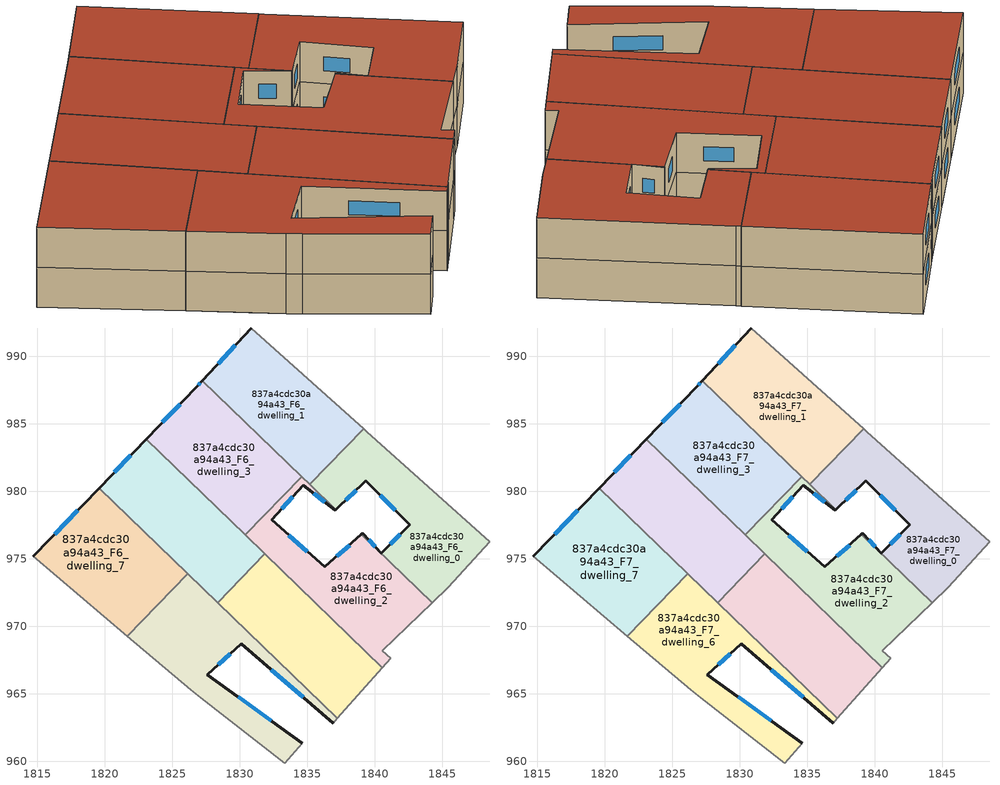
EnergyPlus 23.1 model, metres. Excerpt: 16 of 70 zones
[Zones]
837a4cdc30a94a43_F6_dwelling_0
 floor to 837a4cdc30a94a43_F5_dwelling_0 (EU_floor_Construction): 1848.51,976.26 1845.41,972.87 1844.58,972.07 1840.66,975.58 1842.56,977.51 1839.33,980.76 1837.18,978.7 1835.18,980.5 1839.15,984.61 1839.4,984.38 z18
 floor to 837a4cdc30a94a43_F5_dwelling_2 (EU_floor_Construction): 1837.18,978.7 1837.1,978.63 1835.18,980.48 z18; 1840.66,975.58 1844.58,972.07 1844.23,971.73 1839,976.79 1839.08,976.86 1840.46,975.38 z18
 wall outside (EU_wall_Construction): 1837.1,978.63 1839.33,980.76 1842.56,977.51 1840.46,975.38 1839.08,976.86 1839,976.79 z18:21
 wall adiabatic (EU_wall_Construction): 1844.23,971.73 1845.41,972.87 1848.51,976.26 1839.4,984.38 1839.15,984.61 z18:21
 wall to 837a4cdc30a94a43_F6_dwelling_2 (EU_wall_Construction): 1839,976.79 1844.23,971.73 / 1835.17,980.49 1837.1,978.63 z18:21
 wall to 837a4cdc30a94a43_F6_dwelling_1 (EU_wall_Construction): 1839.15,984.61 1835.17,980.49 z18:21
 window (EU_Window_Construction): 1840.01,975.86 1839.53,976.38 / 1841.88,976.82 1841.14,976.08 / 1840.38,979.71 1841.51,978.57 / 1837.82,979.32 1838.61,980.07 z18.98:20.02
837a4cdc30a94a43_F6_dwelling_1
 floor to 837a4cdc30a94a43_F5_dwelling_1 (EU_floor_Construction): 1838.77,984.95 1834.96,980.7 1827.22,988.18 1830.84,992.08 z18
 floor to 837a4cdc30a94a43_F5_dwelling_0 (EU_floor_Construction): 1839.15,984.61 1835.18,980.5 1835.08,980.58 1834.96,980.7 1838.77,984.95 z18
 wall outside (EU_wall_Construction): 1830.84,992.08 1827.22,988.18 z18:21
 wall adiabatic (EU_wall_Construction): 1839.15,984.61 1830.84,992.08 z18:21
 wall to 837a4cdc30a94a43_F6_dwelling_3 (EU_wall_Construction): 1827.22,988.18 1834.57,981.08 z18:21
 wall to 837a4cdc30a94a43_F6_dwelling_2 (EU_wall_Construction): 1834.57,981.08 1835.17,980.49 z18:21
 window (EU_Window_Construction): 1829.66,990.81 1828.4,989.45 z18.98:20.02
837a4cdc30a94a43_F6_dwelling_2
 floor outside (EU_floor_Construction): 1835.09,980.57 1834.55,981.06 1834.57,981.08 z18
 floor to 837a4cdc30a94a43_F5_dwelling_2 (EU_floor_Construction): 1839,976.79 1844.23,971.73 1840.54,968.17 1841.17,967.61 1840.86,967.27 1831.81,975.37 1830.41,976.73 1831.01,977.4 1834.55,981.06 1835.09,980.57 1837.1,978.63 1837.06,978.59 1834.69,980.42 1832.34,977.87 1836.28,974.38 z18
 floor to 837a4cdc30a94a43_F5_dwelling_3 (EU_floor_Construction): 1831.01,977.4 1830.41,976.73 1830.38,976.75 z18
 floor adiabatic (EU_floor_Construction): 1841.17,967.61 1840.55,966.92 1831.81,975.37 1840.86,967.27 z18
 wall outside (EU_wall_Construction): 1839,976.79 1836.28,974.38 1832.34,977.87 1834.69,980.42 1837.06,978.59 1837.1,978.63 z18:21
 wall adiabatic (EU_wall_Construction): 1840.55,966.92 1841.17,967.61 1840.54,968.17 1844.23,971.73 z18:21
 wall to 837a4cdc30a94a43_F6_dwelling_3 (EU_wall_Construction): 1834.57,981.08 1830.38,976.75 z18:21
 wall to 837a4cdc30a94a43_F6_dwelling_4 (EU_wall_Construction): 1831.84,975.35 1840.55,966.92 z18:21
 wall to 837a4cdc30a94a43_F6_dwelling_5 (EU_wall_Construction): 1830.38,976.75 1831.84,975.35 z18:21
 window (EU_Window_Construction): 1835.46,979.83 1836.29,979.19 / 1833.11,978.7 1833.93,979.59 / 1835,975.52 1833.62,976.74 / 1838.12,976.01 1837.17,975.17 z18.98:20.02
837a4cdc30a94a43_F6_dwelling_3
 floor to 837a4cdc30a94a43_F5_dwelling_3 (EU_floor_Construction): 1834.4,981.19 1831.01,977.4 1830.38,976.75 1823.05,983.84 1826.77,987.69 1826.94,987.87 z18
 floor to 837a4cdc30a94a43_F5_dwelling_1 (EU_floor_Construction): 1834.56,981.07 1834.55,981.06 1826.94,987.87 1827.22,988.18 z18
 floor to 837a4cdc30a94a43_F5_dwelling_2 (EU_floor_Construction): 1834.55,981.06 1831.01,977.4 1834.4,981.19 z18
 wall outside (EU_wall_Construction): 1827.22,988.18 1826.77,987.69 1823.05,983.84 z18:21
 wall to 837a4cdc30a94a43_F6_dwelling_5 (EU_wall_Construction): 1823.05,983.84 1830.38,976.75 z18:21
 window (EU_Window_Construction): 1825.56,986.44 1824.26,985.1 / 1827.08,988.02 1826.92,987.85 z18.98:20.02
837a4cdc30a94a43_F6_dwelling_4
 floor to 837a4cdc30a94a43_F5_dwelling_5 (EU_floor_Construction): 1829.92,973.36 1828.41,971.68 1828.37,971.71 1828.35,971.74 z18
 floor adiabatic (EU_floor_Construction): 1840.55,966.92 1837.51,963.52 1837.2,963.17 1828.35,971.74 1828.37,971.71 1828.41,971.68 1829.92,973.36 1831.84,975.35 z18
 wall adiabatic (EU_wall_Construction): 1837.2,963.17 1837.51,963.52 1840.55,966.92 z18:21
 wall to 837a4cdc30a94a43_F6_dwelling_5 (EU_wall_Construction): 1831.84,975.35 1828.35,971.74 z18:21
 wall to 837a4cdc30a94a43_F6_dwelling_6 (EU_wall_Construction): 1828.35,971.74 1837.2,963.17 z18:21
837a4cdc30a94a43_F6_dwelling_5
 floor to 837a4cdc30a94a43_F5_dwelling_5 (EU_floor_Construction): 1831.76,975.42 1829.92,973.36 1828.35,971.74 1819.56,980.23 1822.73,983.51 z18
 floor to 837a4cdc30a94a43_F5_dwelling_2 (EU_floor_Construction): 1831.8,975.38 1830.36,976.67 1830.41,976.73 z18
 floor to 837a4cdc30a94a43_F5_dwelling_3 (EU_floor_Construction): 1830.41,976.73 1830.36,976.67 1822.73,983.51 1823.05,983.84 z18
 floor to 837a4cdc30a94a43_F5_dwelling_4 (EU_floor_Construction): 1831.81,975.38 1831.84,975.35 1829.92,973.36 1831.76,975.42 z18
 wall outside (EU_wall_Construction): 1823.05,983.84 1819.56,980.23 z18:21
 wall to 837a4cdc30a94a43_F6_dwelling_7 (EU_wall_Construction): 1819.56,980.23 1826.12,973.88 z18:21
 wall to 837a4cdc30a94a43_F6_dwelling_6 (EU_wall_Construction): 1826.13,973.88 1828.35,971.74 z18:21
 window (EU_Window_Construction): 1821.92,982.67 1820.7,981.4 z18.98:20.02
837a4cdc30a94a43_F6_dwelling_6
 floor to 837a4cdc30a94a43_F5_dwelling_6 (EU_floor_Construction): 1830.11,968.69 1827.58,966.41 1834.61,961.33 1833.31,959.86 1827.11,964.7 1826.35,965.29 1824.58,966.79 1828.7,971.39 1837.2,963.17 1836.9,962.82 z18
 floor to 837a4cdc30a94a43_F5_dwelling_5 (EU_floor_Construction): 1828.37,971.71 1826.04,973.8 1826.12,973.88 z18
 floor to 837a4cdc30a94a43_F5_dwelling_7 (EU_floor_Construction): 1828.37,971.71 1828.7,971.39 1824.58,966.79 1821.66,969.27 1826.04,973.8 z18
 wall outside (EU_wall_Construction): 1834.61,961.33 1827.58,966.41 1830.11,968.69 1836.9,962.82 z18:21
 wall adiabatic (EU_wall_Construction): 1836.9,962.82 1837.2,963.17 / 1821.66,969.27 1826.35,965.29 1827.11,964.7 1833.31,959.86 1834.61,961.33 z18:21
 wall to 837a4cdc30a94a43_F6_dwelling_7 (EU_wall_Construction): 1826.12,973.88 1821.66,969.27 z18:21
 window (EU_Window_Construction): 1832.32,966.78 1834.69,964.73 / 1828.4,967.16 1829.29,967.95 / 1832.32,962.99 1829.87,964.76 z18.98:20.02
837a4cdc30a94a43_F6_dwelling_7
 floor to 837a4cdc30a94a43_F5_dwelling_7 (EU_floor_Construction): 1826.04,973.8 1821.66,969.27 1819.61,971 1823.86,975.75 z18
 floor to 837a4cdc30a94a43_F5_dwelling_8 (EU_floor_Construction): 1823.86,975.75 1819.61,971 1814.68,975.17 1819.24,979.89 z18
 floor to 837a4cdc30a94a43_F5_dwelling_5 (EU_floor_Construction): 1826.12,973.88 1826.04,973.8 1819.24,979.89 1819.56,980.23 z18
 wall outside (EU_wall_Construction): 1819.56,980.23 1814.68,975.17 z18:21
 wall adiabatic (EU_wall_Construction): 1814.68,975.17 1821.66,969.27 z18:21
 window (EU_Window_Construction): 1817.98,978.59 1816.27,976.82 z18.98:20.02
837a4cdc30a94a43_F7_dwelling_0
 floor to 837a4cdc30a94a43_F6_dwelling_0 (EU_floor_Construction): 1848.51,976.26 1845.41,972.87 1844.23,971.73 1839,976.79 1839.08,976.86 1840.46,975.38 1842.56,977.51 1839.33,980.76 1837.1,978.63 1835.17,980.49 1839.15,984.61 1839.4,984.38 z21
 wall outside (EU_wall_Construction): 1837.1,978.63 1839.33,980.76 1842.56,977.51 1840.46,975.38 1839.08,976.86 1839,976.79 z21:24
 wall adiabatic (EU_wall_Construction): 1844.23,971.73 1845.41,972.87 1848.51,976.26 1839.4,984.38 1839.15,984.61 z21:24
 wall to 837a4cdc30a94a43_F7_dwelling_2 (EU_wall_Construction): 1839,976.79 1844.23,971.73 / 1835.17,980.49 1837.1,978.63 z21:24
 wall to 837a4cdc30a94a43_F7_dwelling_1 (EU_wall_Construction): 1839.15,984.61 1835.17,980.49 z21:24
 window (EU_Window_Construction): 1840.01,975.86 1839.53,976.38 / 1841.88,976.82 1841.14,976.08 / 1840.38,979.71 1841.51,978.57 / 1837.82,979.32 1838.61,980.07 z21.98:23.02
 roof outside (EU_roof_Construction): 1845.41,972.87 1848.51,976.26 1839.4,984.38 1839.15,984.61 1835.17,980.49 1837.1,978.63 1839.33,980.76 1842.56,977.51 1840.46,975.38 1839.08,976.86 1839,976.79 1844.23,971.73 z24
837a4cdc30a94a43_F7_dwelling_1
 floor to 837a4cdc30a94a43_F6_dwelling_1 (EU_floor_Construction): 1839.15,984.61 1835.17,980.49 1827.22,988.18 1830.84,992.08 z21
 wall outside (EU_wall_Construction): 1830.84,992.08 1827.22,988.18 z21:24
 wall adiabatic (EU_wall_Construction): 1839.15,984.61 1830.84,992.08 z21:24
 wall to 837a4cdc30a94a43_F7_dwelling_3 (EU_wall_Construction): 1827.22,988.18 1834.57,981.08 z21:24
 wall to 837a4cdc30a94a43_F7_dwelling_2 (EU_wall_Construction): 1834.57,981.08 1835.17,980.49 z21:24
 window (EU_Window_Construction): 1829.66,990.81 1828.4,989.45 z21.98:23.02
 roof outside (EU_roof_Construction): 1835.17,980.49 1839.15,984.61 1830.84,992.08 1827.22,988.18 z24
837a4cdc30a94a43_F7_dwelling_2
 floor to 837a4cdc30a94a43_F6_dwelling_2 (EU_floor_Construction): 1839,976.79 1844.23,971.73 1840.54,968.17 1841.17,967.61 1840.55,966.92 1830.38,976.75 1834.57,981.08 1837.1,978.63 1837.06,978.59 1834.69,980.42 1832.34,977.87 1836.28,974.38 z21
 wall outside (EU_wall_Construction): 1839,976.79 1836.28,974.38 1832.34,977.87 1834.69,980.42 1837.06,978.59 1837.1,978.63 z21:24
 wall adiabatic (EU_wall_Construction): 1840.55,966.92 1841.17,967.61 1840.54,968.17 1844.23,971.73 z21:24
 wall to 837a4cdc30a94a43_F7_dwelling_3 (EU_wall_Construction): 1834.57,981.08 1830.38,976.75 z21:24
 wall to 837a4cdc30a94a43_F7_dwelling_4 (EU_wall_Construction): 1831.84,975.35 1840.55,966.92 z21:24
 wall to 837a4cdc30a94a43_F7_dwelling_5 (EU_wall_Construction): 1830.38,976.75 1831.84,975.35 z21:24
 window (EU_Window_Construction): 1835.46,979.83 1836.29,979.19 / 1833.11,978.7 1833.93,979.59 / 1835,975.52 1833.62,976.74 / 1838.12,976.01 1837.17,975.17 z21.98:23.02
 roof outside (EU_roof_Construction): 1841.17,967.61 1840.54,968.17 1844.23,971.73 1839,976.79 1836.28,974.38 1832.34,977.87 1834.69,980.42 1837.06,978.59 1837.1,978.63 1834.57,981.08 1830.38,976.75 1840.55,966.92 z24
837a4cdc30a94a43_F7_dwelling_3
 floor to 837a4cdc30a94a43_F6_dwelling_3 (EU_floor_Construction): 1834.57,981.08 1830.38,976.75 1823.05,983.84 1826.77,987.69 1827.22,988.18 z21
 wall outside (EU_wall_Construction): 1827.22,988.18 1826.77,987.69 1823.05,983.84 z21:24
 wall to 837a4cdc30a94a43_F7_dwelling_5 (EU_wall_Construction): 1823.05,983.84 1830.38,976.75 z21:24
 window (EU_Window_Construction): 1825.56,986.44 1824.26,985.1 / 1827.08,988.02 1826.92,987.85 z21.98:23.02
 roof outside (EU_roof_Construction): 1830.38,976.75 1834.57,981.08 1827.22,988.18 1826.77,987.69 1823.05,983.84 z24
837a4cdc30a94a43_F7_dwelling_4
 floor to 837a4cdc30a94a43_F6_dwelling_4 (EU_floor_Construction): 1840.55,966.92 1837.51,963.52 1837.2,963.17 1828.35,971.74 1831.84,975.35 z21
 wall adiabatic (EU_wall_Construction): 1837.2,963.17 1837.51,963.52 1840.55,966.92 z21:24
 wall to 837a4cdc30a94a43_F7_dwelling_5 (EU_wall_Construction): 1831.84,975.35 1828.35,971.74 z21:24
 wall to 837a4cdc30a94a43_F7_dwelling_6 (EU_wall_Construction): 1828.35,971.74 1837.2,963.17 z21:24
 roof outside (EU_roof_Construction): 1837.51,963.52 1840.55,966.92 1831.84,975.35 1828.35,971.74 1837.2,963.17 z24
837a4cdc30a94a43_F7_dwelling_5
 floor to 837a4cdc30a94a43_F6_dwelling_5 (EU_floor_Construction): 1831.84,975.35 1828.35,971.74 1819.56,980.23 1823.05,983.84 z21
 wall outside (EU_wall_Construction): 1823.05,983.84 1819.56,980.23 z21:24
 wall to 837a4cdc30a94a43_F7_dwelling_7 (EU_wall_Construction): 1819.56,980.23 1826.12,973.88 z21:24
 wall to 837a4cdc30a94a43_F7_dwelling_6 (EU_wall_Construction): 1826.13,973.88 1828.35,971.74 z21:24
 window (EU_Window_Construction): 1821.92,982.67 1820.7,981.4 z21.98:23.02
 roof outside (EU_roof_Construction): 1828.35,971.74 1831.84,975.35 1823.05,983.84 1819.56,980.23 z24
837a4cdc30a94a43_F7_dwelling_6
 floor to 837a4cdc30a94a43_F6_dwelling_6 (EU_floor_Construction): 1830.11,968.69 1827.58,966.41 1834.61,961.33 1833.31,959.86 1827.11,964.7 1826.35,965.29 1821.66,969.27 1826.12,973.88 1837.2,963.17 1836.9,962.82 z21
 wall outside (EU_wall_Construction): 1834.61,961.33 1827.58,966.41 1830.11,968.69 1836.9,962.82 z21:24
 wall adiabatic (EU_wall_Construction): 1836.9,962.82 1837.2,963.17 / 1821.66,969.27 1826.35,965.29 1827.11,964.7 1833.31,959.86 1834.61,961.33 z21:24
 wall to 837a4cdc30a94a43_F7_dwelling_7 (EU_wall_Construction): 1826.12,973.88 1821.66,969.27 z21:24
 window (EU_Window_Construction): 1832.32,966.78 1834.69,964.73 / 1828.4,967.16 1829.29,967.95 / 1832.32,962.99 1829.87,964.76 z21.98:23.02
 roof outside (EU_roof_Construction): 1836.9,962.82 1837.2,963.17 1826.12,973.88 1821.66,969.27 1826.35,965.29 1827.11,964.7 1833.31,959.86 1834.61,961.33 1827.58,966.41 1830.11,968.69 z24
837a4cdc30a94a43_F7_dwelling_7
 floor to 837a4cdc30a94a43_F6_dwelling_7 (EU_floor_Construction): 1826.12,973.88 1821.66,969.27 1814.68,975.17 1819.56,980.23 z21
 wall outside (EU_wall_Construction): 1819.56,980.23 1814.68,975.17 z21:24
 wall adiabatic (EU_wall_Construction): 1814.68,975.17 1821.66,969.27 z21:24
 window (EU_Window_Construction): 1817.98,978.59 1816.27,976.82 z21.98:23.02
 roof outside (EU_roof_Construction): 1821.66,969.27 1826.12,973.88 1819.56,980.23 1814.68,975.17 z24
[Building]
EU S2 Campaign: North Axis=0; Terrain=City; Solar Distribution=FullExterior
[Site:Location]
Bologna: Latitude=44.5; Longitude=11.25; Time Zone=1; Elevation=37
[SizingPeriod:WeatherFileDays]
AnnualSizingPeriod: Begin Month=1; Begin Day of Month=1; End Month=12; End Day of Month=31; Day of Week for Start Day=Monday; Use Weather File Daylight Saving Period=No; Use Weather File Rain and Snow Indicators=No
[MATERIAL]
EU_InternalMass_Material: Roughness=MediumRough; Thickness=0.1; Conductivity=1; Density=1800; Specific Heat=900; Thermal Absorptance=0.9; Solar Absorptance=0.7; Visible Absorptance=0.7
[MATERIAL:NOMASS] Roughness=MediumRough; Thermal Absorptance=0.9; Solar Absorptance=0.7; Visible Absorptance=0.7
Name | Thermal Resistance
EU_wall_NoMass | 0.905828
EU_roof_NoMass | 0.37593
EU_floor_NoMass | 0.67114
[WINDOWMATERIAL:SIMPLEGLAZINGSYSTEM]
EU_Window_SimpleGlazing: UFactor=4.52486; Solar Heat Gain Coefficient=0.85; Visible Transmittance=0.85
[CONSTRUCTION]
EU_wall_Construction: EU_wall_NoMass
EU_roof_Construction: EU_roof_NoMass
EU_floor_Construction: EU_floor_NoMass
EU_Window_Construction: EU_Window_SimpleGlazing
EU_InternalMass_Construction: EU_InternalMass_Material
[ZONE] Type=1; Multiplier=1; Ceiling Height=autocalculate; Floor Area=autocalculate; Part of Total Floor Area=Yes
Name | Volume
837a4cdc30a94a43_F6_dwelling_0; 837a4cdc30a94a43_F7_dwelling_0 | 184.148
837a4cdc30a94a43_F6_dwelling_1; 837a4cdc30a94a43_F7_dwelling_1 | 184.162
837a4cdc30a94a43_F6_dwelling_2; 837a4cdc30a94a43_F7_dwelling_2 | 184.113
837a4cdc30a94a43_F6_dwelling_3; 837a4cdc30a94a43_F7_dwelling_3 | 184.126
837a4cdc30a94a43_F6_dwelling_4; 837a4cdc30a94a43_F7_dwelling_4 | 184.147
837a4cdc30a94a43_F6_dwelling_5; 837a4cdc30a94a43_F7_dwelling_5 | 184.159
837a4cdc30a94a43_F6_dwelling_6; 837a4cdc30a94a43_F7_dwelling_6 | 184.149
837a4cdc30a94a43_F6_dwelling_7; 837a4cdc30a94a43_F7_dwelling_7 | 184.132
[INTERNALMASS] Construction=EU_InternalMass_Construction
Name | Zone or ZoneList | Surface Area
837a4cdc30a94a43_F6_dwelling_0_EU_InternalMass | 837a4cdc30a94a43_F6_dwelling_0 | 61.3831
837a4cdc30a94a43_F6_dwelling_1_EU_InternalMass | 837a4cdc30a94a43_F6_dwelling_1 | 61.3873
837a4cdc30a94a43_F6_dwelling_2_EU_InternalMass | 837a4cdc30a94a43_F6_dwelling_2 | 61.3706
837a4cdc30a94a43_F6_dwelling_3_EU_InternalMass | 837a4cdc30a94a43_F6_dwelling_3 | 61.3762
837a4cdc30a94a43_F6_dwelling_4_EU_InternalMass | 837a4cdc30a94a43_F6_dwelling_4 | 61.3821
837a4cdc30a94a43_F6_dwelling_5_EU_InternalMass | 837a4cdc30a94a43_F6_dwelling_5 | 61.3867
837a4cdc30a94a43_F6_dwelling_6_EU_InternalMass | 837a4cdc30a94a43_F6_dwelling_6 | 61.3831
837a4cdc30a94a43_F6_dwelling_7_EU_InternalMass | 837a4cdc30a94a43_F6_dwelling_7 | 61.3786
837a4cdc30a94a43_F7_dwelling_0_EU_InternalMass | 837a4cdc30a94a43_F7_dwelling_0 | 61.3831
837a4cdc30a94a43_F7_dwelling_1_EU_InternalMass | 837a4cdc30a94a43_F7_dwelling_1 | 61.3873
837a4cdc30a94a43_F7_dwelling_2_EU_InternalMass | 837a4cdc30a94a43_F7_dwelling_2 | 61.3706
837a4cdc30a94a43_F7_dwelling_3_EU_InternalMass | 837a4cdc30a94a43_F7_dwelling_3 | 61.3762
837a4cdc30a94a43_F7_dwelling_4_EU_InternalMass | 837a4cdc30a94a43_F7_dwelling_4 | 61.3821
837a4cdc30a94a43_F7_dwelling_5_EU_InternalMass | 837a4cdc30a94a43_F7_dwelling_5 | 61.3867
837a4cdc30a94a43_F7_dwelling_6_EU_InternalMass | 837a4cdc30a94a43_F7_dwelling_6 | 61.3831
837a4cdc30a94a43_F7_dwelling_7_EU_InternalMass | 837a4cdc30a94a43_F7_dwelling_7 | 61.3786
[OTHEREQUIPMENT] Fuel Type=Electricity; Design Level Calculation Method=Watts/Area; Power per Zone Floor Area=1; Fraction Latent=0; Fraction Radiant=0; Fraction Lost=0; Carbon Dioxide Generation Rate=0; EndUse Subcategory=EU_Step8_InternalGains
Name | Zone or ZoneList or Space or SpaceList | Schedule
EU_Step8_InternalGain_837a4cdc30a94a43_F6_dwelling_0_f000 | 837a4cdc30a94a43_F6_dwelling_0 | EU_Step8_GainSchedule_837a4cdc30a94a43_F6_dwelling_0_f000
EU_Step8_InternalGain_837a4cdc30a94a43_F6_dwelling_1_f000 | 837a4cdc30a94a43_F6_dwelling_1 | EU_Step8_GainSchedule_837a4cdc30a94a43_F6_dwelling_1_f000
EU_Step8_InternalGain_837a4cdc30a94a43_F6_dwelling_2_f000 | 837a4cdc30a94a43_F6_dwelling_2 | EU_Step8_GainSchedule_837a4cdc30a94a43_F6_dwelling_2_f000
EU_Step8_InternalGain_837a4cdc30a94a43_F6_dwelling_3_f000 | 837a4cdc30a94a43_F6_dwelling_3 | EU_Step8_GainSchedule_837a4cdc30a94a43_F6_dwelling_3_f000
EU_Step8_InternalGain_837a4cdc30a94a43_F6_dwelling_4_f000 | 837a4cdc30a94a43_F6_dwelling_4 | EU_Step8_GainSchedule_837a4cdc30a94a43_F6_dwelling_4_f000
EU_Step8_InternalGain_837a4cdc30a94a43_F6_dwelling_5_f000 | 837a4cdc30a94a43_F6_dwelling_5 | EU_Step8_GainSchedule_837a4cdc30a94a43_F6_dwelling_5_f000
EU_Step8_InternalGain_837a4cdc30a94a43_F6_dwelling_6_f000 | 837a4cdc30a94a43_F6_dwelling_6 | EU_Step8_GainSchedule_837a4cdc30a94a43_F6_dwelling_6_f000
EU_Step8_InternalGain_837a4cdc30a94a43_F6_dwelling_7_f000 | 837a4cdc30a94a43_F6_dwelling_7 | EU_Step8_GainSchedule_837a4cdc30a94a43_F6_dwelling_7_f000
EU_Step8_InternalGain_837a4cdc30a94a43_F7_dwelling_0_f000 | 837a4cdc30a94a43_F7_dwelling_0 | EU_Step8_GainSchedule_837a4cdc30a94a43_F7_dwelling_0_f000
EU_Step8_InternalGain_837a4cdc30a94a43_F7_dwelling_1_f000 | 837a4cdc30a94a43_F7_dwelling_1 | EU_Step8_GainSchedule_837a4cdc30a94a43_F7_dwelling_1_f000
EU_Step8_InternalGain_837a4cdc30a94a43_F7_dwelling_2_f000 | 837a4cdc30a94a43_F7_dwelling_2 | EU_Step8_GainSchedule_837a4cdc30a94a43_F7_dwelling_2_f000
EU_Step8_InternalGain_837a4cdc30a94a43_F7_dwelling_3_f000 | 837a4cdc30a94a43_F7_dwelling_3 | EU_Step8_GainSchedule_837a4cdc30a94a43_F7_dwelling_3_f000
EU_Step8_InternalGain_837a4cdc30a94a43_F7_dwelling_4_f000 | 837a4cdc30a94a43_F7_dwelling_4 | EU_Step8_GainSchedule_837a4cdc30a94a43_F7_dwelling_4_f000
EU_Step8_InternalGain_837a4cdc30a94a43_F7_dwelling_5_f000 | 837a4cdc30a94a43_F7_dwelling_5 | EU_Step8_GainSchedule_837a4cdc30a94a43_F7_dwelling_5_f000
EU_Step8_InternalGain_837a4cdc30a94a43_F7_dwelling_6_f000 | 837a4cdc30a94a43_F7_dwelling_6 | EU_Step8_GainSchedule_837a4cdc30a94a43_F7_dwelling_6_f000
EU_Step8_InternalGain_837a4cdc30a94a43_F7_dwelling_7_f000 | 837a4cdc30a94a43_F7_dwelling_7 | EU_Step8_GainSchedule_837a4cdc30a94a43_F7_dwelling_7_f000
[ZONEVENTILATION:DESIGNFLOWRATE] Schedule=EU_AlwaysOn; Design Flow Rate Calculation Method=AirChanges/Hour; Air Changes per Hour=0.73129; Ventilation Type=Natural; Fan Pressure Rise=0; Fan Total Efficiency=1; Constant Term Coefficient=1; Temperature Term Coefficient=0; Velocity Term Coefficient=0; Velocity Squared Term Coefficient=0; Minimum Indoor Temperature=-100; Maximum Indoor Temperature=100; Delta Temperature=-100; Minimum Outdoor Temperature=-100; Maximum Outdoor Temperature=100; Maximum Wind Speed=40
Name | Zone or ZoneList or Space or SpaceList
EU_ConstantAir_837a4cdc30a94a43_F6_dwelling_0 | 837a4cdc30a94a43_F6_dwelling_0
EU_ConstantAir_837a4cdc30a94a43_F6_dwelling_1 | 837a4cdc30a94a43_F6_dwelling_1
EU_ConstantAir_837a4cdc30a94a43_F6_dwelling_2 | 837a4cdc30a94a43_F6_dwelling_2
EU_ConstantAir_837a4cdc30a94a43_F6_dwelling_3 | 837a4cdc30a94a43_F6_dwelling_3
EU_ConstantAir_837a4cdc30a94a43_F6_dwelling_4 | 837a4cdc30a94a43_F6_dwelling_4
EU_ConstantAir_837a4cdc30a94a43_F6_dwelling_5 | 837a4cdc30a94a43_F6_dwelling_5
EU_ConstantAir_837a4cdc30a94a43_F6_dwelling_6 | 837a4cdc30a94a43_F6_dwelling_6
EU_ConstantAir_837a4cdc30a94a43_F6_dwelling_7 | 837a4cdc30a94a43_F6_dwelling_7
EU_ConstantAir_837a4cdc30a94a43_F7_dwelling_0 | 837a4cdc30a94a43_F7_dwelling_0
EU_ConstantAir_837a4cdc30a94a43_F7_dwelling_1 | 837a4cdc30a94a43_F7_dwelling_1
EU_ConstantAir_837a4cdc30a94a43_F7_dwelling_2 | 837a4cdc30a94a43_F7_dwelling_2
EU_ConstantAir_837a4cdc30a94a43_F7_dwelling_3 | 837a4cdc30a94a43_F7_dwelling_3
EU_ConstantAir_837a4cdc30a94a43_F7_dwelling_4 | 837a4cdc30a94a43_F7_dwelling_4
EU_ConstantAir_837a4cdc30a94a43_F7_dwelling_5 | 837a4cdc30a94a43_F7_dwelling_5
EU_ConstantAir_837a4cdc30a94a43_F7_dwelling_6 | 837a4cdc30a94a43_F7_dwelling_6
EU_ConstantAir_837a4cdc30a94a43_F7_dwelling_7 | 837a4cdc30a94a43_F7_dwelling_7
[HVACTEMPLATE:THERMOSTAT] Constant Heating Setpoint=20; Constant Cooling Setpoint=50
EU_HeatOnly_837a4cdc30a94a43_F5_dwelling_4; EU_HeatOnly_837a4cdc30a94a43_F5_dwelling_5; EU_HeatOnly_837a4cdc30a94a43_F5_dwelling_6; EU_HeatOnly_837a4cdc30a94a43_F5_dwelling_7; EU_HeatOnly_837a4cdc30a94a43_F5_dwelling_8; EU_HeatOnly_837a4cdc30a94a43_F6_dwelling_0; EU_HeatOnly_837a4cdc30a94a43_F6_dwelling_1; EU_HeatOnly_837a4cdc30a94a43_F6_dwelling_2; EU_HeatOnly_837a4cdc30a94a43_F6_dwelling_3; EU_HeatOnly_837a4cdc30a94a43_F6_dwelling_4; EU_HeatOnly_837a4cdc30a94a43_F6_dwelling_5; EU_HeatOnly_837a4cdc30a94a43_F6_dwelling_6; EU_HeatOnly_837a4cdc30a94a43_F6_dwelling_7; EU_HeatOnly_837a4cdc30a94a43_F7_dwelling_0; EU_HeatOnly_837a4cdc30a94a43_F7_dwelling_1; EU_HeatOnly_837a4cdc30a94a43_F7_dwelling_2; EU_HeatOnly_837a4cdc30a94a43_F7_dwelling_3; EU_HeatOnly_837a4cdc30a94a43_F7_dwelling_4; EU_HeatOnly_837a4cdc30a94a43_F7_dwelling_5; EU_HeatOnly_837a4cdc30a94a43_F7_dwelling_6; EU_HeatOnly_837a4cdc30a94a43_F7_dwelling_7
[HVACTEMPLATE:ZONE:IDEALLOADSAIRSYSTEM] System Availability Schedule=EU_AlwaysOn; Maximum Heating Supply Air Temperature=50; Minimum Cooling Supply Air Temperature=13; Maximum Heating Supply Air Humidity Ratio=0.0156; Minimum Cooling Supply Air Humidity Ratio=0.0077; Heating Limit=NoLimit; Cooling Limit=NoLimit; Heating Availability Schedule=EU_AlwaysOn; Cooling Availability Schedule=EU_CoolingOff; Dehumidification Control Type=ConstantSensibleHeatRatio; Cooling Sensible Heat Ratio=0.7; Dehumidification Setpoint=60; Humidification Control Type=None; Humidification Setpoint=30; Outdoor Air Method=None; Outdoor Air Flow Rate per Person=0.00944; Outdoor Air Flow Rate per Zone Floor Area=0; Outdoor Air Flow Rate per Zone=0; Demand Controlled Ventilation Type=None; Outdoor Air Economizer Type=NoEconomizer; Heat Recovery Type=None; Sensible Heat Recovery Effectiveness=0.7; Latent Heat Recovery Effectiveness=0.65
Name | Template Thermostat
837a4cdc30a94a43_F6_dwelling_0 | EU_HeatOnly_837a4cdc30a94a43_F6_dwelling_0
837a4cdc30a94a43_F6_dwelling_1 | EU_HeatOnly_837a4cdc30a94a43_F6_dwelling_1
837a4cdc30a94a43_F6_dwelling_2 | EU_HeatOnly_837a4cdc30a94a43_F6_dwelling_2
837a4cdc30a94a43_F6_dwelling_3 | EU_HeatOnly_837a4cdc30a94a43_F6_dwelling_3
837a4cdc30a94a43_F6_dwelling_4 | EU_HeatOnly_837a4cdc30a94a43_F6_dwelling_4
837a4cdc30a94a43_F6_dwelling_5 | EU_HeatOnly_837a4cdc30a94a43_F6_dwelling_5
837a4cdc30a94a43_F6_dwelling_6 | EU_HeatOnly_837a4cdc30a94a43_F6_dwelling_6
837a4cdc30a94a43_F6_dwelling_7 | EU_HeatOnly_837a4cdc30a94a43_F6_dwelling_7
837a4cdc30a94a43_F7_dwelling_0 | EU_HeatOnly_837a4cdc30a94a43_F7_dwelling_0
837a4cdc30a94a43_F7_dwelling_1 | EU_HeatOnly_837a4cdc30a94a43_F7_dwelling_1
837a4cdc30a94a43_F7_dwelling_2 | EU_HeatOnly_837a4cdc30a94a43_F7_dwelling_2
837a4cdc30a94a43_F7_dwelling_3 | EU_HeatOnly_837a4cdc30a94a43_F7_dwelling_3
837a4cdc30a94a43_F7_dwelling_4 | EU_HeatOnly_837a4cdc30a94a43_F7_dwelling_4
837a4cdc30a94a43_F7_dwelling_5 | EU_HeatOnly_837a4cdc30a94a43_F7_dwelling_5
837a4cdc30a94a43_F7_dwelling_6 | EU_HeatOnly_837a4cdc30a94a43_F7_dwelling_6
837a4cdc30a94a43_F7_dwelling_7 | EU_HeatOnly_837a4cdc30a94a43_F7_dwelling_7
[SIZING:ZONE] Zone Cooling Design Supply Air Temperature Input Method=SupplyAirTemperature; Zone Cooling Design Supply Air Temperature=13; Zone Heating Design Supply Air Temperature Input Method=SupplyAirTemperature; Zone Heating Design Supply Air Temperature=50; Zone Cooling Design Supply Air Humidity Ratio=0.008; Zone Heating Design Supply Air Humidity Ratio=0.008; Cooling Design Air Flow Method=DesignDay; Cooling Design Air Flow Rate=0; Cooling Minimum Air Flow per Zone Floor Area=0.000762; Cooling Minimum Air Flow=0; Cooling Minimum Air Flow Fraction=0.2; Heating Design Air Flow Method=DesignDay; Heating Design Air Flow Rate=0; Heating Maximum Air Flow per Zone Floor Area=0.002032; Heating Maximum Air Flow=0.141576; Heating Maximum Air Flow Fraction=0.3; Account for Dedicated Outdoor Air System=No; Dedicated Outdoor Air System Control Strategy=NeutralSupplyAir; Dedicated Outdoor Air Low Setpoint Temperature for Design=autosize; Dedicated Outdoor Air High Setpoint Temperature for Design=autosize; Zone Load Sizing Method=Sensible Load Only No Latent Load; Zone Latent Cooling Design Supply Air Humidity Ratio Input Method=HumidityRatioDifference; Zone Cooling Design Supply Air Humidity Ratio Difference=0.005; Zone Latent Heating Design Supply Air Humidity Ratio Input Method=HumidityRatioDifference; Zone Humidification Design Supply Air Humidity Ratio Difference=0.005
837a4cdc30a94a43_F6_dwelling_0; 837a4cdc30a94a43_F6_dwelling_1; 837a4cdc30a94a43_F6_dwelling_2; 837a4cdc30a94a43_F6_dwelling_3; 837a4cdc30a94a43_F6_dwelling_4; 837a4cdc30a94a43_F6_dwelling_5; 837a4cdc30a94a43_F6_dwelling_6; 837a4cdc30a94a43_F6_dwelling_7; 837a4cdc30a94a43_F7_dwelling_0; 837a4cdc30a94a43_F7_dwelling_1; 837a4cdc30a94a43_F7_dwelling_2; 837a4cdc30a94a43_F7_dwelling_3; 837a4cdc30a94a43_F7_dwelling_4; 837a4cdc30a94a43_F7_dwelling_5; 837a4cdc30a94a43_F7_dwelling_6; 837a4cdc30a94a43_F7_dwelling_7
[SCHEDULE:CONSTANT]
Name | Hourly Value
EU_AlwaysOn | 1
EU_CoolingOff | 0
[SCHEDULE:FILE] Column Number=1; Rows to Skip at Top=0; Number of Hours of Data=8760; Column Separator=Comma; Interpolate to Timestep=No; Minutes per Item=60; Adjust Schedule for Daylight Savings=Yes
Name | File
EU_Step8_GainSchedule_837a4cdc30a94a43_F6_dwelling_0_f000 | ../../schedules/837a4cdc30a94a43/837a4cdc30a94a43_F6_dwelling_0_f000_gain.csv
EU_Step8_GainSchedule_837a4cdc30a94a43_F6_dwelling_1_f000 | ../../schedules/837a4cdc30a94a43/837a4cdc30a94a43_F6_dwelling_1_f000_gain.csv
EU_Step8_GainSchedule_837a4cdc30a94a43_F6_dwelling_2_f000 | ../../schedules/837a4cdc30a94a43/837a4cdc30a94a43_F6_dwelling_2_f000_gain.csv
EU_Step8_GainSchedule_837a4cdc30a94a43_F6_dwelling_3_f000 | ../../schedules/837a4cdc30a94a43/837a4cdc30a94a43_F6_dwelling_3_f000_gain.csv
EU_Step8_GainSchedule_837a4cdc30a94a43_F6_dwelling_4_f000 | ../../schedules/837a4cdc30a94a43/837a4cdc30a94a43_F6_dwelling_4_f000_gain.csv
EU_Step8_GainSchedule_837a4cdc30a94a43_F6_dwelling_5_f000 | ../../schedules/837a4cdc30a94a43/837a4cdc30a94a43_F6_dwelling_5_f000_gain.csv
EU_Step8_GainSchedule_837a4cdc30a94a43_F6_dwelling_6_f000 | ../../schedules/837a4cdc30a94a43/837a4cdc30a94a43_F6_dwelling_6_f000_gain.csv
EU_Step8_GainSchedule_837a4cdc30a94a43_F6_dwelling_7_f000 | ../../schedules/837a4cdc30a94a43/837a4cdc30a94a43_F6_dwelling_7_f000_gain.csv
EU_Step8_GainSchedule_837a4cdc30a94a43_F7_dwelling_0_f000 | ../../schedules/837a4cdc30a94a43/837a4cdc30a94a43_F7_dwelling_0_f000_gain.csv
EU_Step8_GainSchedule_837a4cdc30a94a43_F7_dwelling_1_f000 | ../../schedules/837a4cdc30a94a43/837a4cdc30a94a43_F7_dwelling_1_f000_gain.csv
EU_Step8_GainSchedule_837a4cdc30a94a43_F7_dwelling_2_f000 | ../../schedules/837a4cdc30a94a43/837a4cdc30a94a43_F7_dwelling_2_f000_gain.csv
EU_Step8_GainSchedule_837a4cdc30a94a43_F7_dwelling_3_f000 | ../../schedules/837a4cdc30a94a43/837a4cdc30a94a43_F7_dwelling_3_f000_gain.csv
EU_Step8_GainSchedule_837a4cdc30a94a43_F7_dwelling_4_f000 | ../../schedules/837a4cdc30a94a43/837a4cdc30a94a43_F7_dwelling_4_f000_gain.csv
EU_Step8_GainSchedule_837a4cdc30a94a43_F7_dwelling_5_f000 | ../../schedules/837a4cdc30a94a43/837a4cdc30a94a43_F7_dwelling_5_f000_gain.csv
EU_Step8_GainSchedule_837a4cdc30a94a43_F7_dwelling_6_f000 | ../../schedules/837a4cdc30a94a43/837a4cdc30a94a43_F7_dwelling_6_f000_gain.csv
EU_Step8_GainSchedule_837a4cdc30a94a43_F7_dwelling_7_f000 | ../../schedules/837a4cdc30a94a43/837a4cdc30a94a43_F7_dwelling_7_f000_gain.csv
